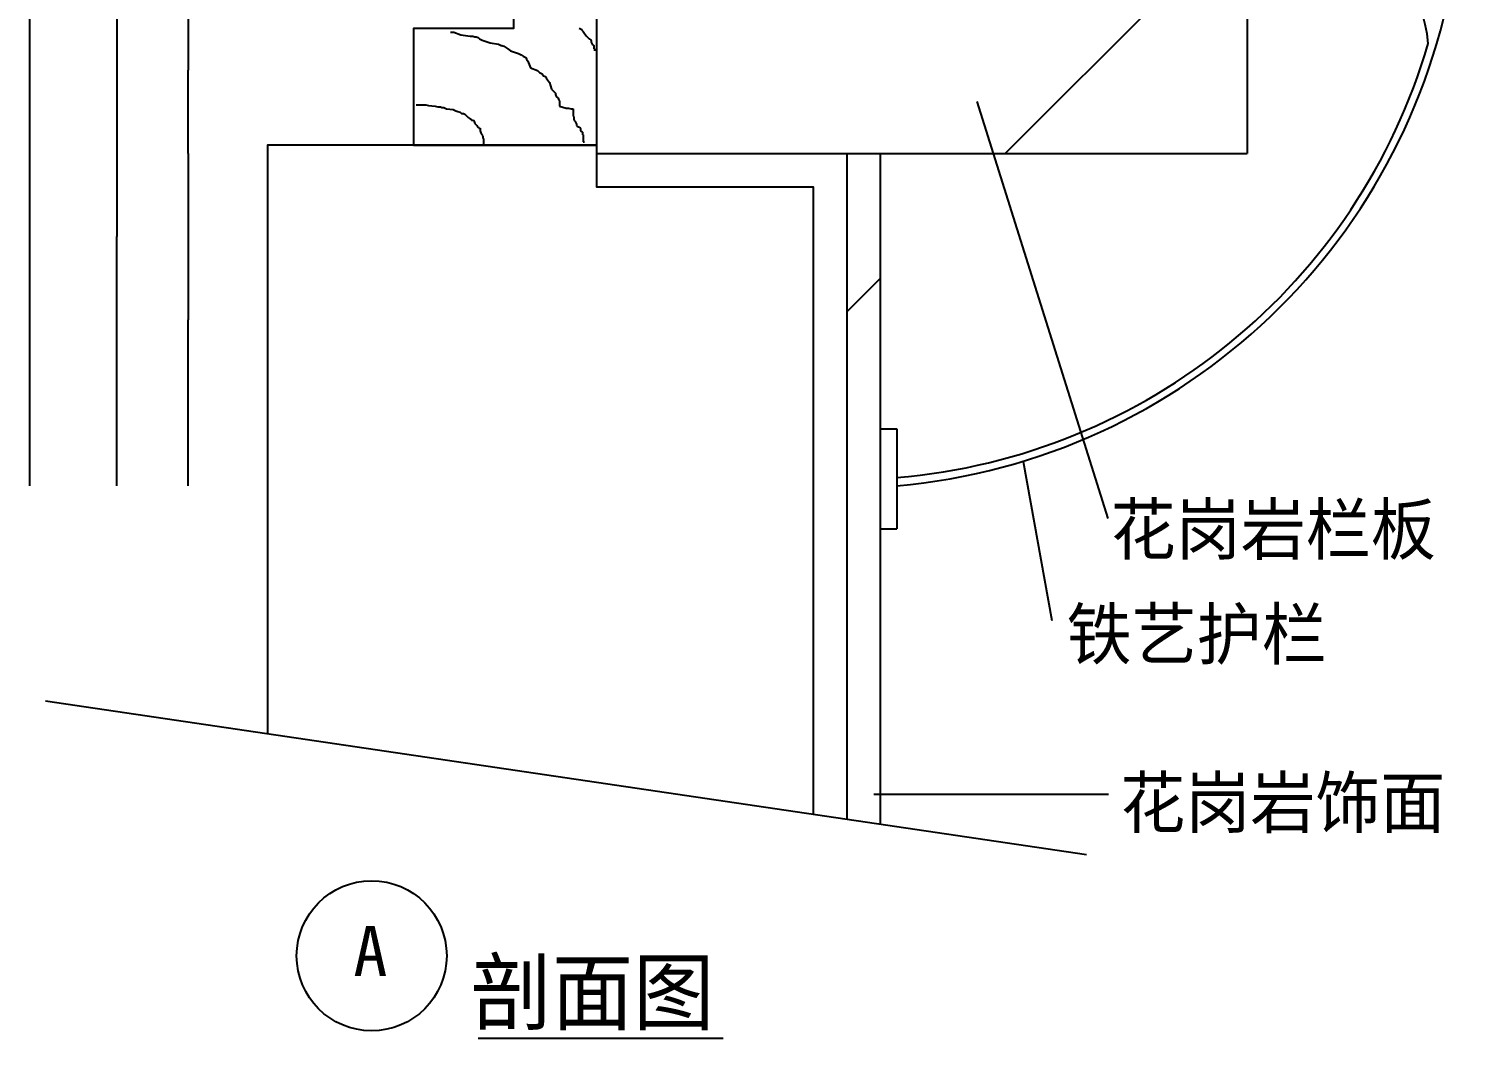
# Model space of a CAD drawing. Header units: metres. Extents: x 237 to 5358, y 156 to 7022.
# Drawn here: x 3638 to 5358, y 156 to 1367 of the extents above; entities that cross this region are included whole.
import ezdxf

# ---------------------------------------------------------------- set-up
doc = ezdxf.new("R2010")
doc.units = ezdxf.units.M
for name, color, linetype in [('2', 2, 'Continuous'), ('4', 4, 'Continuous'), ('7', 7, 'Continuous'), ('BH', 3, 'Continuous'), ('DIM', 3, 'Continuous'), ('TEXT', 3, 'Continuous')]:
    doc.layers.add(name, color=color, linetype=linetype)
doc.dimstyles.get("Standard").update_dxf_attribs({"dimtxt": 2.5, "dimasz": 2.5, "dimexe": 1.25, "dimexo": 0.625, "dimtad": 1, "dimcen": 2.5, "dimazin": 3, "dimtfac": 1, "dimtmove": 0, "dimatfit": 3})

# ---------------------------------------------------------------- blocks, each defined once
blk = doc.blocks.new('*D1')
for p, q in [((3639.02, 6576.88), (3639.02, 3697.6)), ((3638.77, 3697.6), (3638.52, 3697.6)), ((3639.02, 818.32), (3639.02, 3697.6)), ((3639.02, 3697.6), (3639.02, 3697.6)), ((3639.27, 3697.6), (3639.52, 3697.6))]:
    blk.add_line(p, q)
at = {"layer": 'Defpoints'}
for p in [(3639.02, 6576.88), (3639.02, 3697.6), (3639.02, 818.32)]:
    blk.add_point(p, dxfattribs=at)
at = {"layer": 'DIM', "insert": (3639.02, 3698.725), "char_height": 1, "attachment_point": 5}
blk.add_mtext('2880', dxfattribs=at)
blk = doc.blocks.new('*D54')
for p, q in [((3828.77, 1216.88), (3828.77, 1017.6)), ((3828.52, 1017.6), (3828.27, 1017.6)), ((3828.77, 818.32), (3828.77, 1017.6)), ((3828.77, 1017.6), (3828.77, 1017.6)), ((3829.02, 1017.6), (3829.27, 1017.6))]:
    blk.add_line(p, q)
at = {"layer": 'Defpoints'}
for p in [(3828.77, 1216.88), (3828.77, 1017.6), (3828.77, 818.32)]:
    blk.add_point(p, dxfattribs=at)
at = {"layer": 'DIM', "insert": (3828.77, 1018.725), "char_height": 1, "attachment_point": 5}
blk.add_mtext('200', dxfattribs=at)
blk = doc.blocks.new('*D55')
for p, q in [((3743.41, 1416.88), (3743.41, 1117.6)), ((3743.16, 1117.6), (3742.91, 1117.6)), ((3743.41, 818.32), (3743.41, 1117.6)), ((3743.41, 1117.6), (3743.41, 1117.6)), ((3743.66, 1117.6), (3743.91, 1117.6))]:
    blk.add_line(p, q)
at = {"layer": 'Defpoints'}
for p in [(3743.41, 1416.88), (3743.41, 1117.6), (3743.41, 818.32)]:
    blk.add_point(p, dxfattribs=at)
at = {"layer": 'DIM', "insert": (3743.41, 1118.725), "char_height": 1, "attachment_point": 5}
blk.add_mtext('300', dxfattribs=at)
blk = doc.blocks.new('*D56')
for p, q in [((3828.77, 1416.88), (3828.77, 1316.88)), ((3828.52, 1316.88), (3828.27, 1316.88)), ((3828.77, 1216.88), (3828.77, 1316.88)), ((3828.77, 1316.88), (3828.77, 1316.88)), ((3829.02, 1316.88), (3829.27, 1316.88))]:
    blk.add_line(p, q)
at = {"layer": 'Defpoints'}
for p in [(3828.77, 1416.88), (3828.77, 1316.88), (3828.77, 1216.88)]:
    blk.add_point(p, dxfattribs=at)
at = {"layer": 'DIM', "insert": (3828.77, 1318.005), "char_height": 1, "attachment_point": 5}
blk.add_mtext('100', dxfattribs=at)

msp = doc.modelspace()

# ---------------------------------------------------------------- hatches: boundary and pattern name
at = {"layer": 'BH'}
h = msp.add_hatch(dxfattribs=at)
h.set_pattern_fill('ANSI33', scale=200)
h.paths.add_polyline_path([(4319.08, 1416.88), (4319.08, 1226.88), (4319.08, 1216.88), (5099.08, 1216.88), (5099.08, 1416.88)])
h = msp.add_hatch(dxfattribs=at)
h.set_pattern_fill('ANSI31', scale=1000)
h.paths.add_polyline_path([(4319.08, 1176.88), (4319.08, 1226.88), (3924.13, 1226.88), (3924.13, 521.03), (4579.08, 424.42), (4579.08, 1176.88)])
h = msp.add_hatch(dxfattribs=at)
h.set_pattern_fill('AR-CONC', scale=50)
h.paths.add_polyline_path([(4319.08, 1176.88), (4319.08, 1226.88), (3924.13, 1226.88), (3924.13, 521.03), (4579.08, 424.42), (4579.08, 1176.88)])
h = msp.add_hatch(dxfattribs=at)
h.set_pattern_fill('AR-CONC', scale=10)
h.paths.add_polyline_path([(4619.08, 1216.88), (4319.08, 1216.88), (4319.08, 1176.88), (4579.08, 1176.88), (4579.08, 424.42), (4619.08, 418.52)])
h = msp.add_hatch(dxfattribs=at)
h.set_pattern_fill('ANSI33', scale=200)
h.paths.add_polyline_path([(4619.08, 418.52), (4659.08, 412.62), (4659.08, 1216.88), (4619.08, 1216.88)])

# ---------------------------------------------------------------- linework, layer by layer
at = {"layer": '2'}
msp.add_lwpolyline([(4579.08, 424.42), (4579.08, 1176.88), (4319.08, 1176.88), (4319.08, 1226.88), (3924.13, 1226.88), (3924.13, 521.03)], dxfattribs=at)
at = {"layer": '4'}
for p, q in [((4319.08, 1216.88), (4319.08, 4656.87)), ((4319.08, 1216.88), (5099.08, 1216.88)), ((4619.08, 1216.88), (4619.08, 418.52)), ((4659.08, 1216.88), (4659.08, 412.62)), ((4658.49, 886.86), (4679.08, 886.86)), ((4679.08, 886.86), (4679.08, 766.93)), ((4658.49, 766.93), (4679.08, 766.93))]:
    msp.add_line(p, q, dxfattribs=at)
msp.add_lwpolyline([(4219.08, 1426.88), (4219.08, 1366.88), (4099.08, 1366.88), (4099.08, 1226.88), (4319.08, 1226.88), (4319.08, 1426.88), (4289.08, 1426.88)], close=True, dxfattribs=at)
msp.add_lwpolyline([(5099.08, 1416.88), (5099.08, 1216.88)], dxfattribs=at)
at = {"layer": '7'}
for points in [[(4679.08, 818.32, 0.35), (5350.04, 1458.88, 0.42), (5046.11, 1916.88)], [(4679.08, 828.36, 0.31), (5316.46, 1349.11, 0.49), (5046.11, 1516.88)]]:
    msp.add_lwpolyline(points, format="xyb", dxfattribs=at)
at = {"layer": 'BH'}
for p, q in [((4143.6, 1362.7), (4147.63, 1362.7)), ((4147.63, 1362.7), (4155.7, 1359.48)), ((4297.77, 1367.54), (4299.38, 1366.74)), ((4299.38, 1366.74), (4301, 1365.93)), ((4301, 1365.93), (4301, 1365.12)), ((4301, 1365.12), (4302.61, 1363.51)), ((4302.61, 1363.51), (4304.23, 1361.09)), ((4304.23, 1361.09), (4306.65, 1357.86)), ((4155.7, 1359.48), (4167, 1357.86)), ((4167, 1357.86), (4170.23, 1357.86)), ((4170.23, 1357.86), (4172.66, 1357.06)), ((4172.66, 1357.06), (4174.27, 1357.06)), ((4174.27, 1357.06), (4176.69, 1356.25)), ((4176.69, 1356.25), (4178.31, 1354.64)), ((4178.31, 1354.64), (4181.53, 1353.02)), ((4181.53, 1353.02), (4191.22, 1349.8)), ((4191.22, 1349.8), (4200.91, 1348.18)), ((4200.91, 1348.18), (4204.14, 1346.57)), ((4204.14, 1346.57), (4204.94, 1346.57)), ((4204.94, 1346.57), (4207.36, 1345.76)), ((4207.36, 1345.76), (4212.21, 1342.54)), ((4212.21, 1342.54), (4215.44, 1340.12)), ((4306.65, 1357.86), (4309.07, 1355.44)), ((4309.07, 1355.44), (4309.88, 1354.64)), ((4309.88, 1354.64), (4310.68, 1354.64)), ((4310.68, 1354.64), (4311.49, 1353.83)), ((4311.49, 1353.83), (4312.3, 1352.22)), ((4312.3, 1352.22), (4312.3, 1350.6)), ((4312.3, 1350.6), (4313.91, 1347.38)), ((4313.91, 1347.38), (4314.72, 1347.38)), ((4314.72, 1347.38), (4315.53, 1346.57)), ((4315.53, 1346.57), (4315.53, 1342.54)), ((4315.53, 1342.54), (4316.33, 1342.54)), ((4316.33, 1342.54), (4316.33, 1340.12)), ((4215.44, 1340.12), (4225.12, 1336.89)), ((4225.12, 1336.89), (4228.35, 1335.28)), ((4228.35, 1335.28), (4230.77, 1333.66)), ((4230.77, 1333.66), (4232.39, 1332.85)), ((4232.39, 1332.85), (4234, 1332.05)), ((4234, 1332.05), (4234.81, 1330.43)), ((4234.81, 1330.43), (4236.42, 1328.01)), ((4236.42, 1328.01), (4239.65, 1319.95)), ((4239.65, 1319.95), (4247.72, 1316.72)), ((4247.72, 1316.72), (4250.14, 1314.3)), ((4250.14, 1314.3), (4253.37, 1312.69)), ((4253.37, 1312.69), (4254.99, 1310.27)), ((4254.99, 1310.27), (4257.41, 1309.46)), ((4257.41, 1309.46), (4258.22, 1307.85)), ((4258.22, 1307.85), (4259.83, 1305.43)), ((4259.83, 1305.43), (4262.25, 1302.2)), ((4262.25, 1302.2), (4264.67, 1294.13)), ((4264.67, 1294.13), (4267.1, 1291.71)), ((4267.1, 1291.71), (4267.9, 1290.91)), ((4267.9, 1290.91), (4268.71, 1290.1)), ((4102.43, 1275.58), (4113.73, 1275.58)), ((4113.73, 1275.58), (4116.96, 1274.77)), ((4116.96, 1274.77), (4125.03, 1273.97)), ((4125.03, 1273.97), (4128.26, 1273.16)), ((4268.71, 1290.1), (4269.52, 1289.29)), ((4269.52, 1289.29), (4269.52, 1287.68)), ((4269.52, 1287.68), (4270.32, 1285.26)), ((4270.32, 1285.26), (4272.75, 1283.65)), ((4272.75, 1283.65), (4273.55, 1281.23)), ((4273.55, 1281.23), (4274.36, 1280.42)), ((4274.36, 1280.42), (4274.36, 1273.97)), ((4274.36, 1273.97), (4282.43, 1271.55)), ((4128.26, 1273.16), (4131.49, 1273.16)), ((4131.49, 1273.16), (4133.1, 1272.35)), ((4133.1, 1272.35), (4135.52, 1272.35)), ((4135.52, 1272.35), (4137.14, 1271.55)), ((4137.14, 1271.55), (4138.75, 1270.74)), ((4138.75, 1270.74), (4146.83, 1269.93)), ((4146.83, 1269.93), (4150.05, 1268.32)), ((4150.05, 1268.32), (4152.48, 1267.51)), ((4152.48, 1267.51), (4154.9, 1266.71)), ((4154.9, 1266.71), (4156.51, 1265.09)), ((4156.51, 1265.09), (4158.93, 1265.09)), ((4158.93, 1265.09), (4160.55, 1264.29)), ((4160.55, 1264.29), (4162.16, 1262.67)), ((4162.16, 1262.67), (4164.58, 1260.25)), ((4164.58, 1260.25), (4167, 1258.64)), ((4167, 1258.64), (4168.62, 1257.83)), ((4168.62, 1257.83), (4168.62, 1257.03)), ((4168.62, 1257.03), (4171.04, 1257.03)), ((4171.04, 1257.03), (4171.85, 1255.41)), ((4282.43, 1271.55), (4284.85, 1271.55)), ((4284.85, 1271.55), (4288.08, 1270.74)), ((4288.08, 1270.74), (4290.5, 1270.74)), ((4290.5, 1270.74), (4290.5, 1261.87)), ((4290.5, 1261.87), (4291.31, 1261.06)), ((4291.31, 1261.06), (4291.31, 1257.83)), ((4291.31, 1257.83), (4292.12, 1256.22)), ((4171.85, 1255.41), (4172.66, 1252.99)), ((4172.66, 1252.99), (4175.08, 1250.57)), ((4175.08, 1250.57), (4175.88, 1248.96)), ((4175.88, 1248.96), (4177.5, 1248.15)), ((4177.5, 1248.15), (4177.5, 1247.35)), ((4177.5, 1247.35), (4179.11, 1247.35)), ((4179.11, 1247.35), (4179.11, 1244.12)), ((4179.11, 1244.12), (4179.92, 1241.7)), ((4179.92, 1241.7), (4179.92, 1240.89)), ((4179.92, 1240.89), (4180.73, 1240.89)), ((4180.73, 1240.89), (4180.73, 1240.09)), ((4180.73, 1240.09), (4181.53, 1239.28)), ((4181.53, 1239.28), (4181.53, 1238.47)), ((4292.12, 1256.22), (4292.93, 1255.41)), ((4292.93, 1255.41), (4294.54, 1252.19)), ((4294.54, 1252.19), (4294.54, 1250.57)), ((4294.54, 1250.57), (4295.35, 1249.77)), ((4295.35, 1249.77), (4296.96, 1248.96)), ((4296.96, 1248.96), (4297.77, 1248.96)), ((4297.77, 1248.96), (4298.58, 1248.15)), ((4298.58, 1248.15), (4299.38, 1246.54)), ((4299.38, 1246.54), (4299.38, 1244.12)), ((4299.38, 1244.12), (4301, 1243.31)), ((4301, 1243.31), (4301.8, 1242.51)), ((4301.8, 1242.51), (4301.8, 1239.28)), ((4301.8, 1239.28), (4302.61, 1239.28)), ((4302.61, 1239.28), (4302.61, 1231.21)), ((4181.53, 1238.47), (4182.34, 1237.67)), ((4182.34, 1237.67), (4182.34, 1235.25)), ((4182.34, 1235.25), (4183.15, 1235.25)), ((4183.15, 1235.25), (4183.15, 1228.79)), ((4183.15, 1228.79), (4183.96, 1228.79)), ((4302.61, 1231.21), (4304.23, 1231.21))]:
    msp.add_line(p, q, dxfattribs=at)
at = {"layer": 'DIM'}
msp.add_line((3657.58, 560.35), (4906.24, 376.17), dxfattribs=at)
at = {"layer": 'TEXT'}
msp.add_line((4176.7, 155.56), (4470.57, 155.56), dxfattribs=at)
msp.add_circle((4048.92, 254.57), 90, dxfattribs=at)

# ---------------------------------------------------------------- texts
for s, height, p in [('花岗岩栏板', 60, (4935.44, 736.25)), ('铁艺护栏', 60, (4882.6, 610.48)), ('花岗岩饰面', 60, (4946.94, 408.35)), ('A', 60, (4026.98, 230.43)), ('剖面图', 75, (4167.5, 173.5))]:
    msp.add_text(s, height=height, dxfattribs=at).set_placement(p)

# ---------------------------------------------------------------- dimensions: what is measured, and where the dimension line sits
at = {"layer": 'DIM'}
for base, p1, p2, text, picture, middle in [((3639.02, 3697.6), (3639.02, 6576.88), (3639.02, 818.32), '2880', '*D1', (3639.02, 3698.725)), ((3743.41, 1117.6), (3743.41, 1416.88), (3743.41, 818.32), '300', '*D55', (3743.41, 1118.725)), ((3828.77, 1316.88), (3828.77, 1416.88), (3828.77, 1216.88), '100', '*D56', (3828.77, 1318.005)), ((3828.77, 1017.6), (3828.77, 1216.88), (3828.77, 818.32), '200', '*D54', (3828.77, 1018.725))]:
    dim = msp.add_linear_dim(base=base, p1=p1, p2=p2, text=text, dimstyle='Standard', dxfattribs=at)
    dim.commit()
    dim.dimension.update_dxf_attribs({"geometry": picture, "text_midpoint": middle})

# ---------------------------------------------------------------- leaders
for points in [[(4774.94, 1279.4), (4932.1, 779.33)], [(4830.57, 847.47), (4864.92, 656.77)], [(4651.2, 448.55), (4933, 448.55)]]:
    msp.add_leader(points, dimstyle='Standard', dxfattribs=at)

doc.saveas('drawing.dxf')
